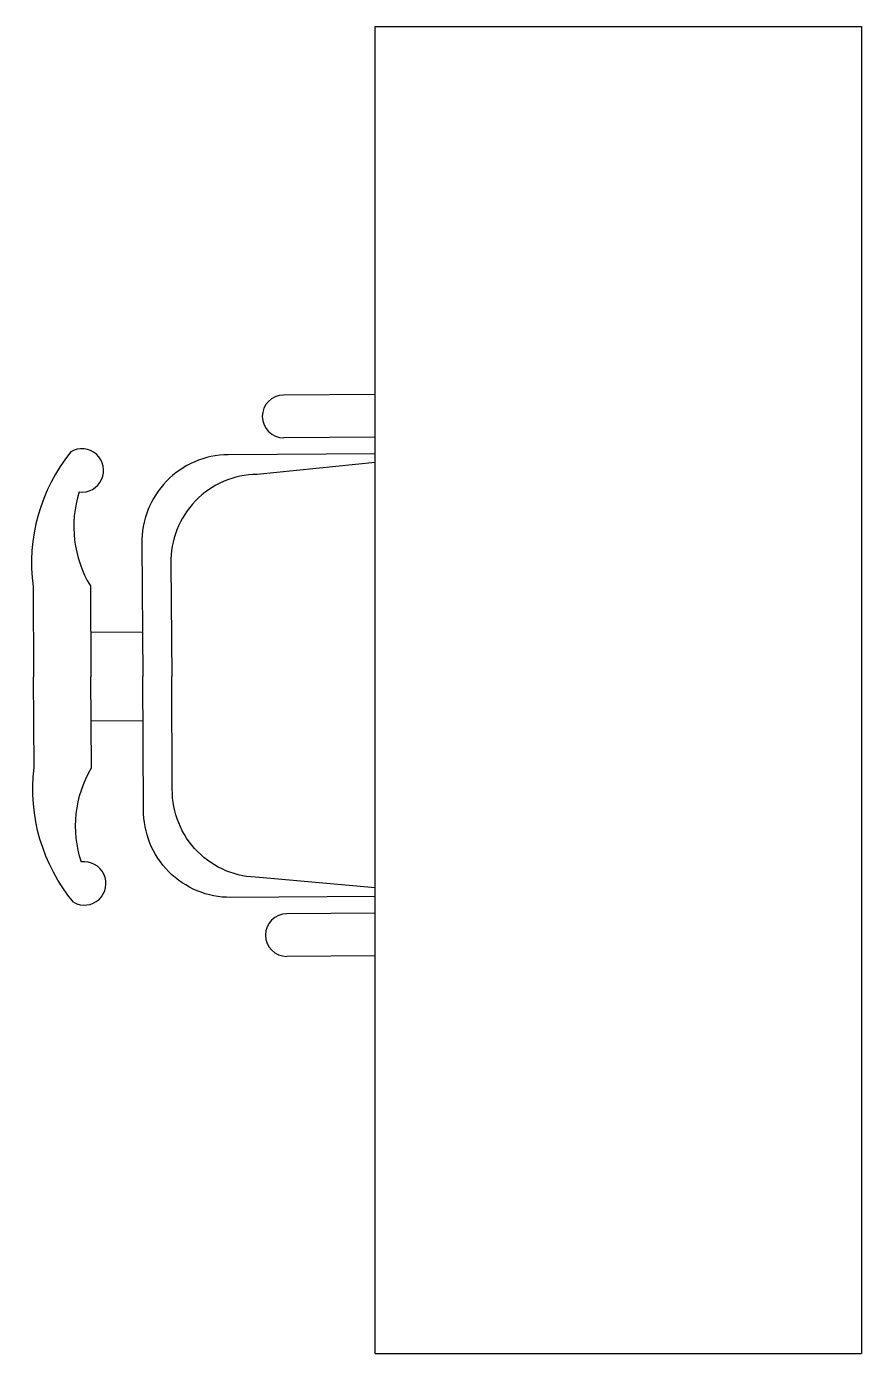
# Model space of a CAD drawing. Extents: x -595.53 to -594.58, y -71.99 to -70.49.
import ezdxf

# ---------------------------------------------------------------- set-up
doc = ezdxf.new("R2010")
doc.units = 0
doc.layers.get('0').update_dxf_attribs({"color": 255, "linetype": 'CONTINUOUS'})

# ---------------------------------------------------------------- blocks, each defined once
blk = doc.blocks.new('mesa de trabalho')
for p, q in [((-0.55, 0), (-0.55, 1.5)), ((-0.55, 1.5), (0, 1.5)), ((0, 1.5), (0, 0)), ((-0.55, 1.0839), (-0.6537, 1.0833)), ((-0.55, 1.0357), (-0.6534, 1.0351)), ((-0.8132, 0.8152), (-0.8719, 0.8148)), ((-0.8126, 0.7151), (-0.8713, 0.7147)), ((-0.55, 0.4977), (-0.6502, 0.4971)), ((-0.55, 0.4495), (-0.6499, 0.4489)), ((-0.55, 0), (0, 0))]:
    blk.add_line(p, q)
for points in [[(-0.8942, 1.0193, 0.207066), (-0.9369, 0.8668), (-0.9363, 0.7644)], [(-0.55, 1.0169), (-0.7163, 1.0159, 0.418376), (-0.8138, 0.9153), (-0.8129, 0.7651)], [(-0.55, 1.0072), (-0.6835, 0.9937, 0.418376), (-0.781, 0.893), (-0.7802, 0.7653)], [(-0.8849, 0.9739, 0.214578), (-0.8722, 0.8676), (-0.8716, 0.7648)], [(-0.55, 0.5165), (-0.7133, 0.5155, -0.418376), (-0.812, 0.615), (-0.8129, 0.7651)], [(-0.55, 0.5265), (-0.6808, 0.5382, -0.418376), (-0.7795, 0.6377), (-0.7802, 0.7653)], [(-0.8912, 0.51, -0.207066), (-0.9357, 0.662), (-0.9363, 0.7644)], [(-0.8823, 0.5555, -0.214578), (-0.871, 0.662), (-0.8716, 0.7648)]]:
    blk.add_lwpolyline(points, format="xyb")
for centre, radius, start, end in [((-0.6536, 1.0592), 0.0241, 90.3432, 270.3432), ((-0.8818, 0.9982), 0.0245, 262.8083, 120.5204), ((-0.879, 0.5313), 0.0245, 240.166, 97.878), ((-0.65, 0.473), 0.0241, 90.3432, 270.3432)]:
    blk.add_arc(centre, radius, start, end)

msp = doc.modelspace()

# ---------------------------------------------------------------- block references
msp.add_blockref('mesa de trabalho', (-594.5846, -71.9858))

doc.saveas('drawing.dxf')
